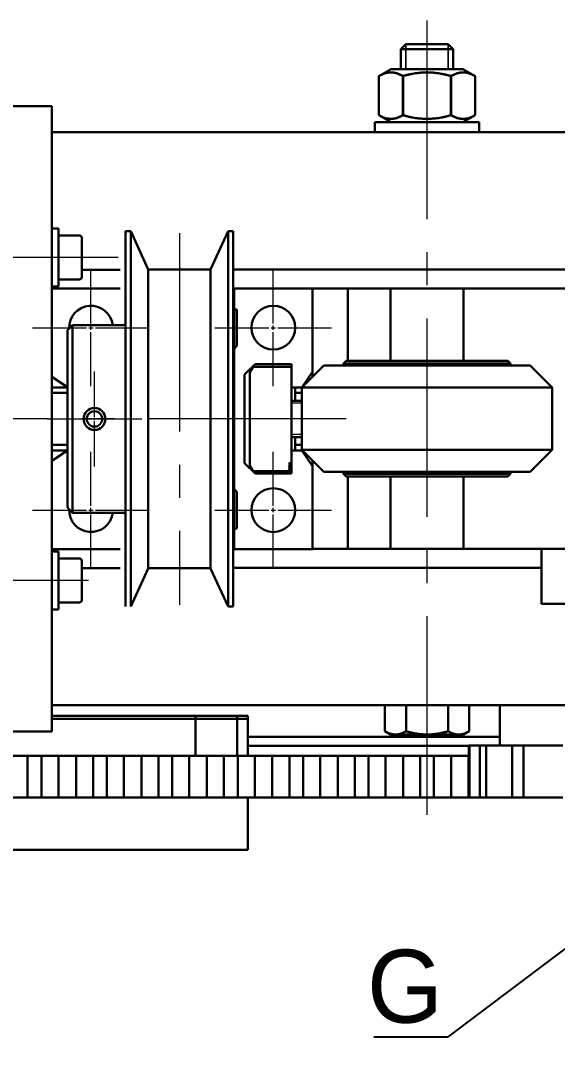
# Model space of a CAD drawing. Header units: millimetres. Extents: x 587 to 10361, y -8386 to 1488.
# Drawn here: x 8447.2 to 8498.8, y -6329.8 to -6231.4 of the extents above; entities that cross this region are included whole.
import ezdxf
from ezdxf import colors
from ezdxf.entities.mleader import LeaderData, LeaderLine
from ezdxf.math import Vec2, Vec3

# ---------------------------------------------------------------- set-up
doc = ezdxf.new("R2010")
doc.units = ezdxf.units.MM
doc.linetypes.add('ACAD_ISO10W100', pattern=[18, 12, -3, 0, -3])
doc.linetypes.add('CENTER2', pattern=[28.575, 19.05, -3.175, 3.175, -3.175])
for name, color, linetype, lineweight in [('Cienka', 30, 'Continuous', 0), ('Gruba', 7, 'Continuous', 30), ('Symetria', 210, 'ACAD_ISO10W100', 0), ('Widoczne (ISO)', 7, 'Continuous', 30), ('Wymiar', 3, 'Continuous', 20)]:
    doc.layers.add(name, color=color, linetype=linetype, lineweight=lineweight)

# ---------------------------------------------------------------- blocks, each defined once
blk = doc.blocks.new('*U461')
at = {"layer": 'Symetria', "color": 0, "linetype": 'CENTER2', "transparency": 16777216}
blk.add_line((12.358, 0), (-16.973, 0), dxfattribs=at)
blk = doc.blocks.new('*U471')
at = {"layer": 'Symetria', "color": 0, "linetype": 'CENTER2', "transparency": 16777216}
for p, q in [((0, 0.42), (0, 5.6)), ((-5.6, 0), (-0.42, 0)), ((0.42, 0), (5.6, 0)), ((0, -5.6), (0, -0.42))]:
    blk.add_line(p, q, dxfattribs=at)
at = {"layer": 'Symetria', "color": 0, "linetype": 'Continuous', "transparency": 16777216}
for p, q in [((-0.21, 0), (0.21, 0)), ((0, -0.21), (0, 0.21))]:
    blk.add_line(p, q, dxfattribs=at)
blk = doc.blocks.new('*U472')
at = {"layer": 'Symetria', "color": 0, "linetype": 'CENTER2', "transparency": 16777216}
for p, q in [((0, 0.42), (0, 5.6)), ((-5.6, 0), (-0.42, 0)), ((0.42, 0), (5.6, 0)), ((0, -5.6), (0, -0.42))]:
    blk.add_line(p, q, dxfattribs=at)
at = {"layer": 'Symetria', "color": 0, "linetype": 'Continuous', "transparency": 16777216}
for p, q in [((-0.21, 0), (0.21, 0)), ((0, -0.21), (0, 0.21))]:
    blk.add_line(p, q, dxfattribs=at)
blk = doc.blocks.new('*U473')
at = {"layer": 'Symetria', "color": 0, "linetype": 'CENTER2', "transparency": 16777216}
for p, q in [((0, 0.42), (0, 5.6)), ((-5.6, 0), (-0.42, 0)), ((0.42, 0), (5.6, 0)), ((0, -5.6), (0, -0.42))]:
    blk.add_line(p, q, dxfattribs=at)
at = {"layer": 'Symetria', "color": 0, "linetype": 'Continuous', "transparency": 16777216}
for p, q in [((-0.21, 0), (0.21, 0)), ((0, -0.21), (0, 0.21))]:
    blk.add_line(p, q, dxfattribs=at)
blk = doc.blocks.new('*U474')
at = {"layer": 'Symetria', "color": 0, "linetype": 'CENTER2', "transparency": 16777216}
for p, q in [((0, 0.42), (0, 5.6)), ((-5.6, 0), (-0.42, 0)), ((0.42, 0), (5.6, 0)), ((0, -5.6), (0, -0.42))]:
    blk.add_line(p, q, dxfattribs=at)
at = {"layer": 'Symetria', "color": 0, "linetype": 'Continuous', "transparency": 16777216}
for p, q in [((-0.21, 0), (0.21, 0)), ((0, -0.21), (0, 0.21))]:
    blk.add_line(p, q, dxfattribs=at)
blk = doc.blocks.new('*U477')
at = {"layer": 'Symetria', "color": 0, "linetype": 'CENTER2', "transparency": 16777216}
blk.add_line((9.5, 0), (-14.5, 0), dxfattribs=at)
blk = doc.blocks.new('*U478')
at = {"layer": 'Symetria', "color": 0, "linetype": 'CENTER2', "transparency": 16777216}
blk.add_line((4.242, 0), (-64.242, 0), dxfattribs=at)
blk = doc.blocks.new('*U479')
at = {"layer": 'Symetria', "color": 0, "linetype": 'CENTER2', "transparency": 16777216}
blk.add_line((0, 66.944), (0, -11.106), dxfattribs=at)
blk = doc.blocks.new('*U617')
at = {"layer": 'Symetria', "color": 0, "linetype": 'CENTER2', "transparency": 16777216}
for p, q in [((0, 0.211), (0, 4.553)), ((-4.553, 0), (-0.211, 0)), ((0.211, 0), (4.553, 0)), ((0, -4.553), (0, -0.211))]:
    blk.add_line(p, q, dxfattribs=at)
at = {"layer": 'Symetria', "color": 0, "linetype": 'Continuous', "transparency": 16777216}
for p, q in [((-0.105, 0), (0.105, 0)), ((0, -0.105), (0, 0.105))]:
    blk.add_line(p, q, dxfattribs=at)
blk = doc.blocks.new('_Dot')
at = {"color": 0, "linetype": 'ByBlock', "lineweight": -2}
blk.add_line((-0.5, 0), (-1, 0), dxfattribs=at)
at = {"color": 0, "linetype": 'ByBlock', "const_width": 0.5}
blk.add_lwpolyline([(-0.25, 0, 1), (0.25, 0, 1)], format="xyb", close=True, dxfattribs=at)
blk = doc.blocks.new('*U636')
at = {"layer": 'Symetria', "color": 0, "linetype": 'CENTER2', "transparency": 16777216}
blk.add_line((0, 10.667), (0, -25), dxfattribs=at)

msp = doc.modelspace()

# ---------------------------------------------------------------- linework, layer by layer
at = {"layer": 'Cienka'}
for p, q in [((8484.224, -6233.668), (8484.224, -6236.068)), ((8484.224, -6236.068), (8484.224, -6233.668)), ((8488.267, -6236.068), (8488.267, -6233.668)), ((8488.267, -6233.668), (8488.267, -6236.068)), ((8474.245, -6268.137), (8473.245, -6268.137)), ((8474.245, -6271.137), (8473.245, -6271.137))]:
    msp.add_line(p, q, dxfattribs=at)
at = {"layer": 'Gruba'}
for p, q in [((8484.224, -6233.668), (8483.745, -6234.147)), ((8484.224, -6233.668), (8483.745, -6234.147)), ((8483.745, -6234.147), (8483.745, -6236.068)), ((8483.745, -6234.147), (8488.745, -6234.147)), ((8484.224, -6233.668), (8488.267, -6233.668)), ((8488.267, -6233.668), (8488.745, -6234.147)), ((8488.267, -6233.668), (8488.745, -6234.147)), ((8488.745, -6234.147), (8488.745, -6236.068)), ((8482.795, -6236.068), (8481.635, -6236.738)), ((8489.695, -6236.068), (8482.795, -6236.068)), ((8489.695, -6236.068), (8490.855, -6236.738)), ((8481.626, -6236.743), (8481.626, -6240.494)), ((8483.949, -6236.743), (8483.949, -6240.494)), ((8488.568, -6236.743), (8488.568, -6240.494)), ((8490.864, -6236.743), (8490.864, -6240.494)), ((8445.245, -6239.637), (8450.245, -6239.637)), ((8450.245, -6239.637), (8450.245, -6299.637)), ((8481.245, -6241.168), (8482.795, -6241.168)), ((8481.245, -6241.168), (8481.245, -6242.112)), ((8491.245, -6241.168), (8489.695, -6241.168)), ((8491.245, -6241.168), (8491.245, -6242.112)), ((8450.245, -6242.112), (8502.245, -6242.112)), ((8489.245, -6242.112), (8491.245, -6242.112)), ((8450.245, -6251.356), (8450.245, -6251.754)), ((8450.245, -6251.356), (8450.245, -6251.754)), ((8450.245, -6251.356), (8450.245, -6251.754)), ((8450.245, -6251.356), (8450.879, -6251.356)), ((8450.245, -6251.754), (8450.245, -6255.249)), ((8450.245, -6251.754), (8450.245, -6255.249)), ((8450.245, -6251.754), (8450.245, -6255.249)), ((8450.879, -6251.356), (8450.879, -6256.918)), ((8452.881, -6252.024), (8450.879, -6252.024)), ((8453.103, -6252.246), (8453.103, -6256.028)), ((8457.309, -6251.637), (8457.809, -6251.637)), ((8457.309, -6251.637), (8457.309, -6287.637)), ((8457.809, -6251.637), (8457.809, -6287.637)), ((8457.809, -6251.637), (8459.479, -6255.302)), ((8467.149, -6251.637), (8465.479, -6255.302)), ((8467.649, -6251.637), (8467.149, -6251.637)), ((8467.149, -6251.637), (8467.149, -6287.637)), ((8467.649, -6251.637), (8467.649, -6287.637)), ((8450.245, -6255.249), (8450.245, -6256.918)), ((8450.245, -6255.249), (8450.245, -6256.918)), ((8450.245, -6255.249), (8450.245, -6256.918)), ((8452.881, -6256.25), (8450.879, -6256.25)), ((8456.809, -6255.325), (8453.103, -6255.325)), ((8459.479, -6255.302), (8459.479, -6269.636)), ((8459.479, -6255.302), (8465.479, -6255.302)), ((8465.479, -6269.636), (8465.479, -6255.302)), ((8502.245, -6255.3), (8467.649, -6255.3)), ((8450.245, -6256.918), (8450.879, -6256.918)), ((8450.245, -6257.137), (8456.729, -6257.137)), ((8456.809, -6257.137), (8456.729, -6257.137)), ((8467.729, -6257.137), (8467.649, -6257.137)), ((8467.729, -6257.137), (8467.649, -6257.137)), ((8467.729, -6257.137), (8475.245, -6257.137)), ((8467.729, -6257.137), (8467.729, -6282.137)), ((8502.245, -6257.112), (8475.245, -6257.112)), ((8475.245, -6257.137), (8475.245, -6265.112)), ((8478.641, -6257.112), (8478.641, -6264.062)), ((8482.745, -6257.112), (8482.745, -6264.062)), ((8489.745, -6257.112), (8489.745, -6264.062)), ((8467.995, -6259.137), (8467.729, -6259.137)), ((8467.995, -6262.637), (8467.995, -6259.137)), ((8451.729, -6261.137), (8452.229, -6260.637)), ((8451.729, -6261.137), (8452.229, -6260.637)), ((8451.729, -6261.137), (8451.729, -6278.137)), ((8451.729, -6261.137), (8451.729, -6278.137)), ((8456.529, -6260.637), (8452.229, -6260.637)), ((8452.229, -6260.637), (8452.229, -6278.637)), ((8457.109, -6260.637), (8452.229, -6260.637)), ((8452.229, -6260.637), (8452.229, -6278.637)), ((8467.729, -6262.903), (8467.995, -6262.637)), ((8478.495, -6264.062), (8478.245, -6264.312)), ((8493.995, -6264.062), (8478.495, -6264.062)), ((8493.995, -6264.062), (8494.245, -6264.312)), ((8469.745, -6264.387), (8468.745, -6265.387)), ((8473.245, -6264.387), (8469.745, -6264.387)), ((8473.245, -6266.612), (8473.245, -6264.387)), ((8476.345, -6264.512), (8474.245, -6266.612)), ((8475.245, -6265.112), (8474.245, -6266.612)), ((8475.245, -6265.612), (8475.245, -6265.112)), ((8476.345, -6264.512), (8496.145, -6264.512)), ((8478.245, -6264.512), (8478.245, -6264.312)), ((8494.245, -6264.312), (8478.245, -6264.312)), ((8494.245, -6264.512), (8494.245, -6264.312)), ((8496.145, -6264.512), (8498.245, -6266.612)), ((8451.729, -6266.601), (8450.245, -6265.612)), ((8468.745, -6265.387), (8468.745, -6272.137)), ((8451.729, -6266.612), (8450.245, -6266.612)), ((8474.245, -6266.612), (8473.245, -6266.612)), ((8473.245, -6266.612), (8473.245, -6272.662)), ((8473.245, -6272.662), (8473.245, -6266.612)), ((8473.578, -6267.137), (8473.578, -6266.612)), ((8474.245, -6266.612), (8474.245, -6272.612)), ((8474.245, -6266.612), (8498.245, -6266.612)), ((8498.245, -6266.612), (8498.245, -6272.612)), ((8451.729, -6267.137), (8450.245, -6267.137)), ((8451.729, -6267.137), (8450.245, -6267.137)), ((8473.578, -6267.887), (8473.578, -6267.137)), ((8474.245, -6267.137), (8473.578, -6267.137)), ((8459.479, -6283.969), (8459.479, -6269.636)), ((8465.479, -6269.636), (8465.479, -6283.969)), ((8473.578, -6272.137), (8473.578, -6271.387)), ((8451.729, -6272.137), (8450.245, -6272.137)), ((8451.729, -6272.137), (8450.245, -6272.137)), ((8450.245, -6272.662), (8451.729, -6272.662)), ((8450.245, -6273.662), (8451.729, -6272.673)), ((8468.745, -6272.137), (8468.745, -6273.887)), ((8473.245, -6272.662), (8474.245, -6272.662)), ((8473.245, -6274.887), (8473.245, -6272.662)), ((8474.245, -6272.137), (8473.578, -6272.137)), ((8473.578, -6272.137), (8473.578, -6272.662)), ((8476.345, -6274.712), (8474.245, -6272.612)), ((8474.245, -6272.612), (8498.245, -6272.612)), ((8474.245, -6272.662), (8475.245, -6274.162)), ((8496.145, -6274.712), (8498.245, -6272.612)), ((8468.745, -6273.887), (8469.745, -6274.887)), ((8473.245, -6274.124), (8472.988, -6273.867)), ((8472.988, -6273.867), (8473.245, -6273.867)), ((8475.245, -6274.162), (8475.245, -6273.612)), ((8469.745, -6274.887), (8473.245, -6274.887)), ((8473.245, -6274.407), (8472.962, -6274.124)), ((8472.962, -6274.124), (8473.245, -6274.124)), ((8473.245, -6274.637), (8472.962, -6274.407)), ((8472.962, -6274.407), (8473.245, -6274.407)), ((8475.245, -6274.162), (8475.245, -6282.137)), ((8476.345, -6274.712), (8496.145, -6274.712)), ((8478.245, -6274.912), (8478.245, -6274.712)), ((8478.495, -6275.162), (8478.245, -6274.912)), ((8494.245, -6274.912), (8478.245, -6274.912)), ((8493.995, -6275.162), (8494.245, -6274.912)), ((8494.245, -6274.912), (8494.245, -6274.712)), ((8493.995, -6275.162), (8478.495, -6275.162)), ((8478.641, -6275.162), (8478.641, -6282.112)), ((8482.745, -6275.162), (8482.745, -6282.112)), ((8489.745, -6275.162), (8489.745, -6282.112)), ((8467.995, -6276.637), (8467.729, -6276.371)), ((8467.995, -6280.137), (8467.995, -6276.637)), ((8451.729, -6278.137), (8452.229, -6278.637)), ((8451.729, -6278.137), (8452.229, -6278.637)), ((8456.529, -6278.637), (8452.229, -6278.637)), ((8457.109, -6278.637), (8452.229, -6278.637)), ((8467.729, -6280.137), (8467.995, -6280.137)), ((8456.729, -6282.137), (8450.245, -6282.137)), ((8450.245, -6284.025), (8450.245, -6282.356)), ((8450.245, -6282.356), (8450.879, -6282.356)), ((8450.245, -6284.025), (8450.245, -6282.356)), ((8450.879, -6287.918), (8450.879, -6282.356)), ((8456.809, -6282.137), (8456.729, -6282.137)), ((8456.809, -6282.137), (8456.729, -6282.137)), ((8467.729, -6282.137), (8467.649, -6282.137)), ((8475.245, -6282.137), (8467.729, -6282.137)), ((8475.245, -6282.112), (8497.245, -6282.112)), ((8497.245, -6282.112), (8497.245, -6287.385)), ((8527.245, -6282.112), (8497.245, -6282.112)), ((8452.881, -6283.024), (8450.879, -6283.024)), ((8453.103, -6287.028), (8453.103, -6283.246)), ((8450.245, -6287.52), (8450.245, -6284.025)), ((8450.245, -6287.52), (8450.245, -6284.025)), ((8453.103, -6283.949), (8456.809, -6283.949)), ((8457.809, -6287.637), (8459.479, -6283.972)), ((8459.479, -6283.969), (8465.479, -6283.969)), ((8467.149, -6287.637), (8465.479, -6283.972)), ((8467.649, -6283.924), (8497.245, -6283.924)), ((8450.245, -6287.918), (8450.245, -6287.52)), ((8450.245, -6287.918), (8450.245, -6287.52)), ((8452.881, -6287.25), (8450.879, -6287.25)), ((8467.649, -6287.637), (8467.149, -6287.637)), ((8497.245, -6287.385), (8527.245, -6287.385)), ((8450.245, -6287.918), (8450.879, -6287.918)), ((8502.245, -6297.112), (8450.245, -6297.112)), ((8482.204, -6297.112), (8482.204, -6299.599)), ((8484.236, -6297.112), (8484.236, -6299.599)), ((8488.277, -6297.112), (8488.277, -6299.599)), ((8490.287, -6297.112), (8490.287, -6299.599)), ((8493.245, -6299.614), (8493.245, -6297.112)), ((8464.034, -6298.112), (8450.245, -6298.112)), ((8464.034, -6298.412), (8450.245, -6298.412)), ((8464.034, -6298.112), (8464.034, -6298.412)), ((8464.034, -6298.117), (8468.034, -6298.117)), ((8464.034, -6298.412), (8464.034, -6301.962)), ((8464.034, -6298.417), (8468.034, -6298.417)), ((8468.034, -6298.412), (8468.034, -6298.112)), ((8468.034, -6298.112), (8469.034, -6298.112)), ((8468.034, -6301.962), (8468.034, -6298.412)), ((8468.034, -6298.412), (8469.034, -6298.412)), ((8469.034, -6298.412), (8469.034, -6298.112)), ((8469.034, -6301.962), (8469.034, -6298.412)), ((8445.245, -6299.637), (8450.245, -6299.637)), ((8493.245, -6300.144), (8469.034, -6300.144)), ((8482.745, -6299.912), (8482.211, -6299.604)), ((8482.745, -6299.912), (8483.22, -6299.912)), ((8483.22, -6299.912), (8486.257, -6299.912)), ((8486.257, -6299.912), (8489.282, -6299.912)), ((8489.282, -6299.912), (8489.745, -6299.912)), ((8489.745, -6299.912), (8490.279, -6299.604)), ((8493.245, -6299.614), (8493.245, -6299.729)), ((8493.245, -6299.729), (8493.245, -6300.08)), ((8493.245, -6300.08), (8493.245, -6300.144)), ((8493.245, -6300.144), (8493.245, -6300.962)), ((8490.245, -6300.992), (8469.034, -6300.992)), ((8490.245, -6300.962), (8490.245, -6305.962)), ((8490.311, -6300.962), (8490.245, -6300.962)), ((8490.311, -6305.962), (8490.311, -6300.962)), ((8491.316, -6300.962), (8490.311, -6300.962)), ((8491.316, -6300.962), (8491.316, -6305.962)), ((8491.912, -6300.962), (8491.316, -6300.962)), ((8491.912, -6305.962), (8491.912, -6300.962)), ((8494.435, -6300.962), (8491.912, -6300.962)), ((8494.435, -6300.962), (8494.435, -6305.962)), ((8495.503, -6300.962), (8494.435, -6300.962)), ((8495.503, -6305.962), (8495.503, -6300.962)), ((8499.297, -6300.962), (8495.503, -6300.962)), ((8446.278, -6301.962), (8447.916, -6301.962)), ((8447.916, -6301.962), (8449.236, -6301.962)), ((8447.916, -6301.962), (8447.916, -6305.962)), ((8449.236, -6301.962), (8450.874, -6301.962)), ((8449.236, -6301.962), (8449.236, -6305.962)), ((8452.558, -6301.962), (8450.874, -6301.962)), ((8450.874, -6301.962), (8450.874, -6305.962)), ((8452.558, -6305.962), (8452.558, -6301.962)), ((8452.558, -6301.962), (8454.196, -6301.962)), ((8454.196, -6301.962), (8455.516, -6301.962)), ((8454.196, -6301.962), (8454.196, -6305.962)), ((8455.516, -6301.962), (8457.154, -6301.962)), ((8455.516, -6301.962), (8455.516, -6305.962)), ((8458.838, -6301.962), (8457.154, -6301.962)), ((8457.154, -6301.962), (8457.154, -6305.962)), ((8458.838, -6305.962), (8458.838, -6301.962)), ((8458.838, -6301.962), (8460.476, -6301.962)), ((8460.476, -6301.962), (8461.796, -6301.962)), ((8460.476, -6301.962), (8460.476, -6305.962)), ((8461.796, -6301.962), (8463.434, -6301.962)), ((8461.796, -6301.962), (8461.796, -6305.962)), ((8465.118, -6301.962), (8463.434, -6301.962)), ((8463.434, -6301.962), (8463.434, -6305.962)), ((8465.118, -6305.962), (8465.118, -6301.962)), ((8465.118, -6301.962), (8466.756, -6301.962)), ((8466.756, -6301.962), (8468.076, -6301.962)), ((8466.756, -6301.962), (8466.756, -6305.962)), ((8468.076, -6301.962), (8469.714, -6301.962)), ((8468.076, -6301.962), (8468.076, -6305.962)), ((8471.398, -6301.962), (8469.714, -6301.962)), ((8469.714, -6301.962), (8469.714, -6305.962)), ((8471.398, -6305.962), (8471.398, -6301.962)), ((8471.398, -6301.962), (8473.036, -6301.962)), ((8473.036, -6301.962), (8474.356, -6301.962)), ((8473.036, -6301.962), (8473.036, -6305.962)), ((8474.356, -6301.962), (8475.994, -6301.962)), ((8474.356, -6301.962), (8474.356, -6305.962)), ((8477.678, -6301.962), (8475.994, -6301.962)), ((8475.994, -6301.962), (8475.994, -6305.962)), ((8477.678, -6305.962), (8477.678, -6301.962)), ((8477.678, -6301.962), (8479.316, -6301.962)), ((8479.316, -6301.962), (8480.636, -6301.962)), ((8479.316, -6301.962), (8479.316, -6305.962)), ((8480.636, -6301.962), (8482.274, -6301.962)), ((8480.636, -6301.962), (8480.636, -6305.962)), ((8483.958, -6301.962), (8482.274, -6301.962)), ((8482.274, -6301.962), (8482.274, -6305.962)), ((8483.958, -6305.962), (8483.958, -6301.962)), ((8483.958, -6301.962), (8485.596, -6301.962)), ((8485.596, -6301.962), (8486.916, -6301.962)), ((8485.596, -6301.962), (8485.596, -6305.962)), ((8486.916, -6301.962), (8488.554, -6301.962)), ((8486.916, -6301.962), (8486.916, -6305.962)), ((8490.238, -6301.962), (8488.554, -6301.962)), ((8488.554, -6301.962), (8488.554, -6305.962)), ((8490.238, -6301.962), (8490.245, -6301.962)), ((8490.238, -6305.962), (8490.238, -6301.962)), ((8446.278, -6305.962), (8447.916, -6305.962)), ((8449.236, -6305.962), (8447.916, -6305.962)), ((8447.916, -6305.962), (8449.236, -6305.962)), ((8449.236, -6305.962), (8450.874, -6305.962)), ((8450.874, -6305.962), (8452.558, -6305.962)), ((8452.558, -6305.962), (8454.196, -6305.962)), ((8455.516, -6305.962), (8454.196, -6305.962)), ((8454.196, -6305.962), (8455.516, -6305.962)), ((8455.516, -6305.962), (8457.154, -6305.962)), ((8457.154, -6305.962), (8458.838, -6305.962)), ((8458.838, -6305.962), (8460.476, -6305.962)), ((8461.796, -6305.962), (8460.476, -6305.962)), ((8460.476, -6305.962), (8461.796, -6305.962)), ((8461.796, -6305.962), (8463.434, -6305.962)), ((8463.434, -6305.962), (8465.118, -6305.962)), ((8465.118, -6305.962), (8466.756, -6305.962)), ((8468.076, -6305.962), (8466.756, -6305.962)), ((8466.756, -6305.962), (8468.076, -6305.962)), ((8468.076, -6305.962), (8469.714, -6305.962)), ((8469.034, -6305.962), (8469.034, -6310.962)), ((8469.714, -6305.962), (8471.398, -6305.962)), ((8471.398, -6305.962), (8473.036, -6305.962)), ((8473.036, -6305.962), (8474.356, -6305.962)), ((8474.356, -6305.962), (8475.994, -6305.962)), ((8475.994, -6305.962), (8477.678, -6305.962)), ((8477.678, -6305.962), (8479.316, -6305.962)), ((8479.316, -6305.962), (8480.636, -6305.962)), ((8480.636, -6305.962), (8482.274, -6305.962)), ((8482.274, -6305.962), (8483.958, -6305.962)), ((8483.958, -6305.962), (8485.596, -6305.962)), ((8485.596, -6305.962), (8486.916, -6305.962)), ((8486.916, -6305.962), (8488.554, -6305.962)), ((8488.554, -6305.962), (8490.238, -6305.962)), ((8490.238, -6305.962), (8490.245, -6305.962)), ((8490.311, -6305.962), (8490.245, -6305.962)), ((8491.316, -6305.962), (8490.311, -6305.962)), ((8491.912, -6305.962), (8491.316, -6305.962)), ((8494.435, -6305.962), (8491.912, -6305.962)), ((8495.503, -6305.962), (8494.435, -6305.962)), ((8499.297, -6305.962), (8495.503, -6305.962)), ((8469.034, -6310.962), (8445.245, -6310.962))]:
    msp.add_line(p, q, dxfattribs=at)
for centre, radius in [((8471.495, -6260.887), 2.1), ((8454.331, -6269.637), 1.053), ((8454.331, -6269.637), 0.739), ((8471.495, -6278.387), 2.1)]:
    msp.add_circle(centre, radius, dxfattribs=at)
for centre, radius, start, end in [((8452.881, -6252.246), 0.222, 0, 90), ((8452.881, -6256.028), 0.222, 270, 0), ((8453.995, -6260.887), 2.1, 6.83714, 182.2483), ((8457.109, -6260.437), 0.2, 270, 360), ((8453.995, -6278.387), 2.1, 177.7517, 353.16286), ((8457.109, -6278.837), 0.2, 0, 90), ((8452.881, -6283.246), 0.222, 360, 90), ((8452.881, -6287.028), 0.222, 270, 360)]:
    msp.add_arc(centre, radius, start, end, dxfattribs=at)
for points, weights in [([(8483.949, -6236.743), (8482.788, -6236.077), (8481.626, -6236.743)], [1, 1.15470053838, 1]), ([(8488.568, -6236.743), (8486.258, -6236.077), (8483.949, -6236.743)], [1, 1.15470053838, 1]), ([(8490.864, -6236.743), (8489.716, -6236.077), (8488.568, -6236.743)], [1, 1.15470053838, 1]), ([(8481.626, -6236.743), (8481.631, -6236.741), (8481.635, -6236.738)], [1, 1.00051177456, 1.00102016305]), ([(8481.626, -6240.494), (8482.788, -6241.16), (8483.949, -6240.494)], [1, 1.15470053838, 1]), ([(8481.635, -6240.499), (8481.631, -6240.496), (8481.626, -6240.494)], [1.00102016305, 1.00051177456, 1]), ([(8483.949, -6240.494), (8486.258, -6241.16), (8488.568, -6240.494)], [1, 1.15470053838, 1]), ([(8488.568, -6240.494), (8489.716, -6241.16), (8490.864, -6240.494)], [1, 1.15470053838, 1]), ([(8482.204, -6299.599), (8482.748, -6299.912), (8483.22, -6299.912)], [1.01001874936, 1.04314139574, 1]), ([(8482.211, -6299.604), (8482.207, -6299.602), (8482.204, -6299.599)], [1.01047274942, 1.0102475692, 1.01001874936]), ([(8483.22, -6299.912), (8483.691, -6299.912), (8484.236, -6299.599)], [1, 1.04314139574, 1.01001874936]), ([(8484.236, -6299.599), (8485.319, -6299.912), (8486.257, -6299.912)], [1.01001874936, 1.04314139574, 1]), ([(8486.257, -6299.912), (8487.194, -6299.912), (8488.277, -6299.599)], [1, 1.04314139574, 1.01001874936]), ([(8488.277, -6299.599), (8488.816, -6299.912), (8489.282, -6299.912)], [1.01001874936, 1.04314139574, 1]), ([(8489.282, -6299.912), (8489.748, -6299.912), (8490.287, -6299.599)], [1, 1.04314139574, 1.01001874936])]:
    msp.add_rational_spline(points, weights, degree=2, dxfattribs=at)
at = {"layer": 'Widoczne (ISO)'}
for p, q in [((8483.745, -6236.068), (8483.745, -6234.147)), ((8484.224, -6233.668), (8488.267, -6233.668)), ((8488.745, -6234.147), (8488.745, -6236.068)), ((8482.795, -6236.068), (8481.635, -6236.738)), ((8482.795, -6236.068), (8488.745, -6236.068)), ((8488.745, -6236.068), (8489.695, -6236.068)), ((8489.695, -6236.068), (8490.855, -6236.738)), ((8481.626, -6236.743), (8481.626, -6240.494)), ((8483.922, -6236.743), (8483.922, -6240.494)), ((8488.541, -6236.743), (8488.541, -6240.494)), ((8490.864, -6236.743), (8490.864, -6240.494)), ((8482.795, -6241.168), (8481.635, -6240.499)), ((8489.695, -6241.168), (8490.855, -6240.499)), ((8489.695, -6241.168), (8482.795, -6241.168)), ((8489.695, -6242.112), (8491.245, -6242.112)), ((8489.695, -6242.112), (8489.695, -6242.112)), ((8450.245, -6251.337), (8450.245, -6252.437)), ((8450.245, -6251.337), (8450.245, -6252.437)), ((8450.245, -6251.337), (8450.245, -6252.437)), ((8450.245, -6256.937), (8450.245, -6255.837)), ((8450.245, -6256.937), (8450.245, -6255.837)), ((8469.558, -6264.637), (8469.245, -6265.137)), ((8473.245, -6264.637), (8469.558, -6264.637)), ((8473.245, -6267.637), (8473.245, -6264.637)), ((8469.245, -6265.137), (8469.245, -6271.637)), ((8473.245, -6267.887), (8474.245, -6267.887)), ((8469.245, -6271.637), (8469.245, -6274.137)), ((8473.245, -6271.387), (8474.245, -6271.387)), ((8473.245, -6274.637), (8473.245, -6271.637)), ((8469.245, -6274.137), (8469.558, -6274.637)), ((8469.558, -6274.637), (8473.245, -6274.637)), ((8450.245, -6282.337), (8450.245, -6283.437)), ((8450.245, -6282.337), (8450.245, -6283.437)), ((8450.245, -6287.937), (8450.245, -6286.837)), ((8450.245, -6287.937), (8450.245, -6286.837))]:
    msp.add_line(p, q, dxfattribs=at)
for points, weights in [([(8481.626, -6236.743), (8482.774, -6236.077), (8483.922, -6236.743)], [1, 1.15470053838, 1]), ([(8483.922, -6236.743), (8486.232, -6236.077), (8488.541, -6236.743)], [1, 1.15470053838, 1]), ([(8488.541, -6236.743), (8489.703, -6236.077), (8490.864, -6236.743)], [1, 1.15470053838, 1]), ([(8490.864, -6236.743), (8490.859, -6236.741), (8490.855, -6236.738)], [1, 1.00051177456, 1.00102016305]), ([(8483.922, -6240.494), (8482.774, -6241.16), (8481.626, -6240.494)], [1, 1.15470053838, 1]), ([(8488.541, -6240.494), (8486.232, -6241.16), (8483.922, -6240.494)], [1, 1.15470053838, 1]), ([(8490.864, -6240.494), (8489.703, -6241.16), (8488.541, -6240.494)], [1, 1.15470053838, 1]), ([(8490.855, -6240.499), (8490.859, -6240.496), (8490.864, -6240.494)], [1.00102016305, 1.00051177456, 1])]:
    msp.add_rational_spline(points, weights, degree=2, dxfattribs=at)

# ---------------------------------------------------------------- block references
at = {"layer": 'Symetria', "linetype": 'CENTER2'}
for name, p in [('*U479', (8486.245, -6298.356)), ('*U636', (8462.479, -6262.469)), ('*U461', (8444.245, -6254.137)), ('*U473', (8453.995, -6260.887)), ('*U471', (8471.495, -6260.887)), ('*U617', (8454.331, -6269.637)), ('*U478', (8474.245, -6269.637)), ('*U474', (8453.995, -6278.387)), ('*U472', (8471.495, -6278.387)), ('*U477', (8444.245, -6285.137))]:
    msp.add_blockref(name, p, dxfattribs=at)

# ---------------------------------------------------------------- leaders
at = {"layer": 'Wymiar'}
ml = msp.add_multileader_mtext('Standard', dxfattribs=at)
ml.set_content('G', color=256)
ml.set_leader_properties()
ml.set_arrow_properties(name='DOT')
ml.build(insert=Vec2(0, 0))
ml.multileader.update_dxf_attribs({"text_right_attachment_type": 6, "dogleg_length": 0.36, "arrow_head_size": 2})
ctx = ml.context
ctx.base_point, ctx.char_height, ctx.arrow_head_size, ctx.landing_gap_size, ctx.plane_origin = Vec3(8483.017, -6324.063), 7, 2, 0.09, Vec3(8538.587, -6334.879)
ctx.right_attachment, ctx.text_align_type = 6, 2
notes = []
notes.append((ctx, [(0, (1, 1, 0), (8488.224, -6328.963), (-1, 0), 0.36, [(0, [(8512.245, -6310.855)], 0, [])])]))
ctx.mtext.insert, ctx.mtext.alignment, ctx.mtext.flow_direction = Vec3(8487.774, -6320.563), 3, 5
for ctx, leaders in notes:
    for number, flags, end, landing, length, lines in leaders:
        leader = LeaderData()
        leader.index, (leader.has_last_leader_line, leader.has_dogleg_vector, leader.attachment_direction) = number, flags
        leader.last_leader_point, leader.dogleg_vector, leader.dogleg_length = Vec3(end), Vec3(landing), length
        for number, points, colour, breaks in lines:
            line = LeaderLine()
            line.index, line.vertices, line.color, line.breaks = number, Vec3.list(points), colors.encode_raw_color(colour), breaks
            leader.lines.append(line)
        ctx.leaders.append(leader)

doc.saveas('drawing.dxf')
